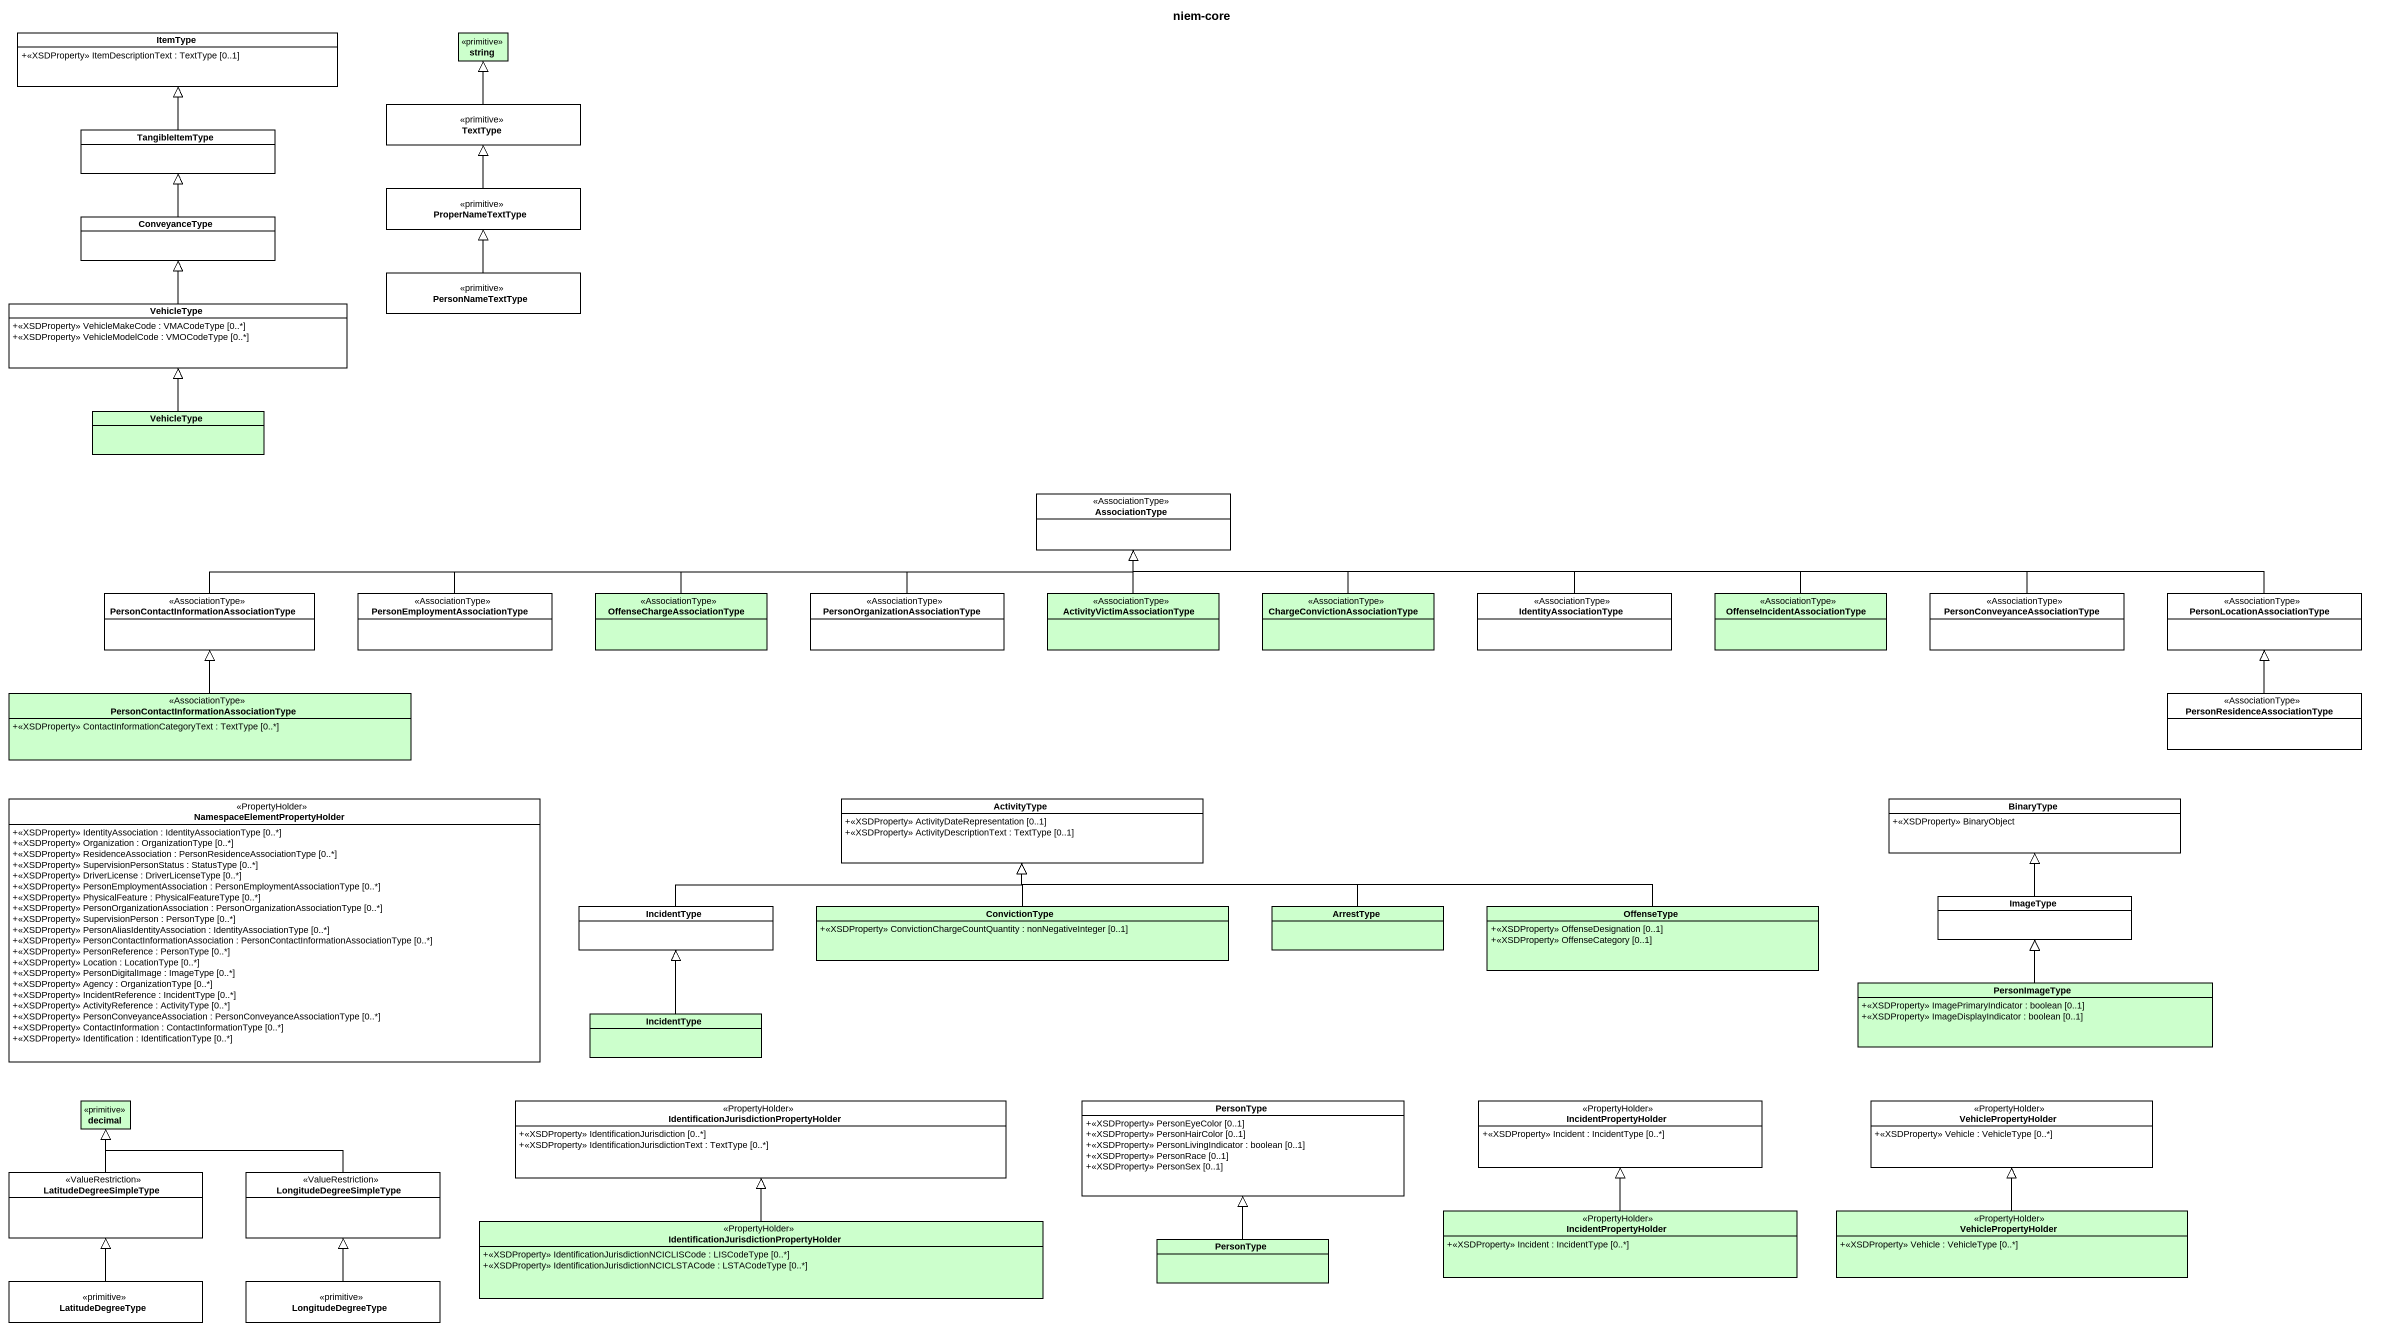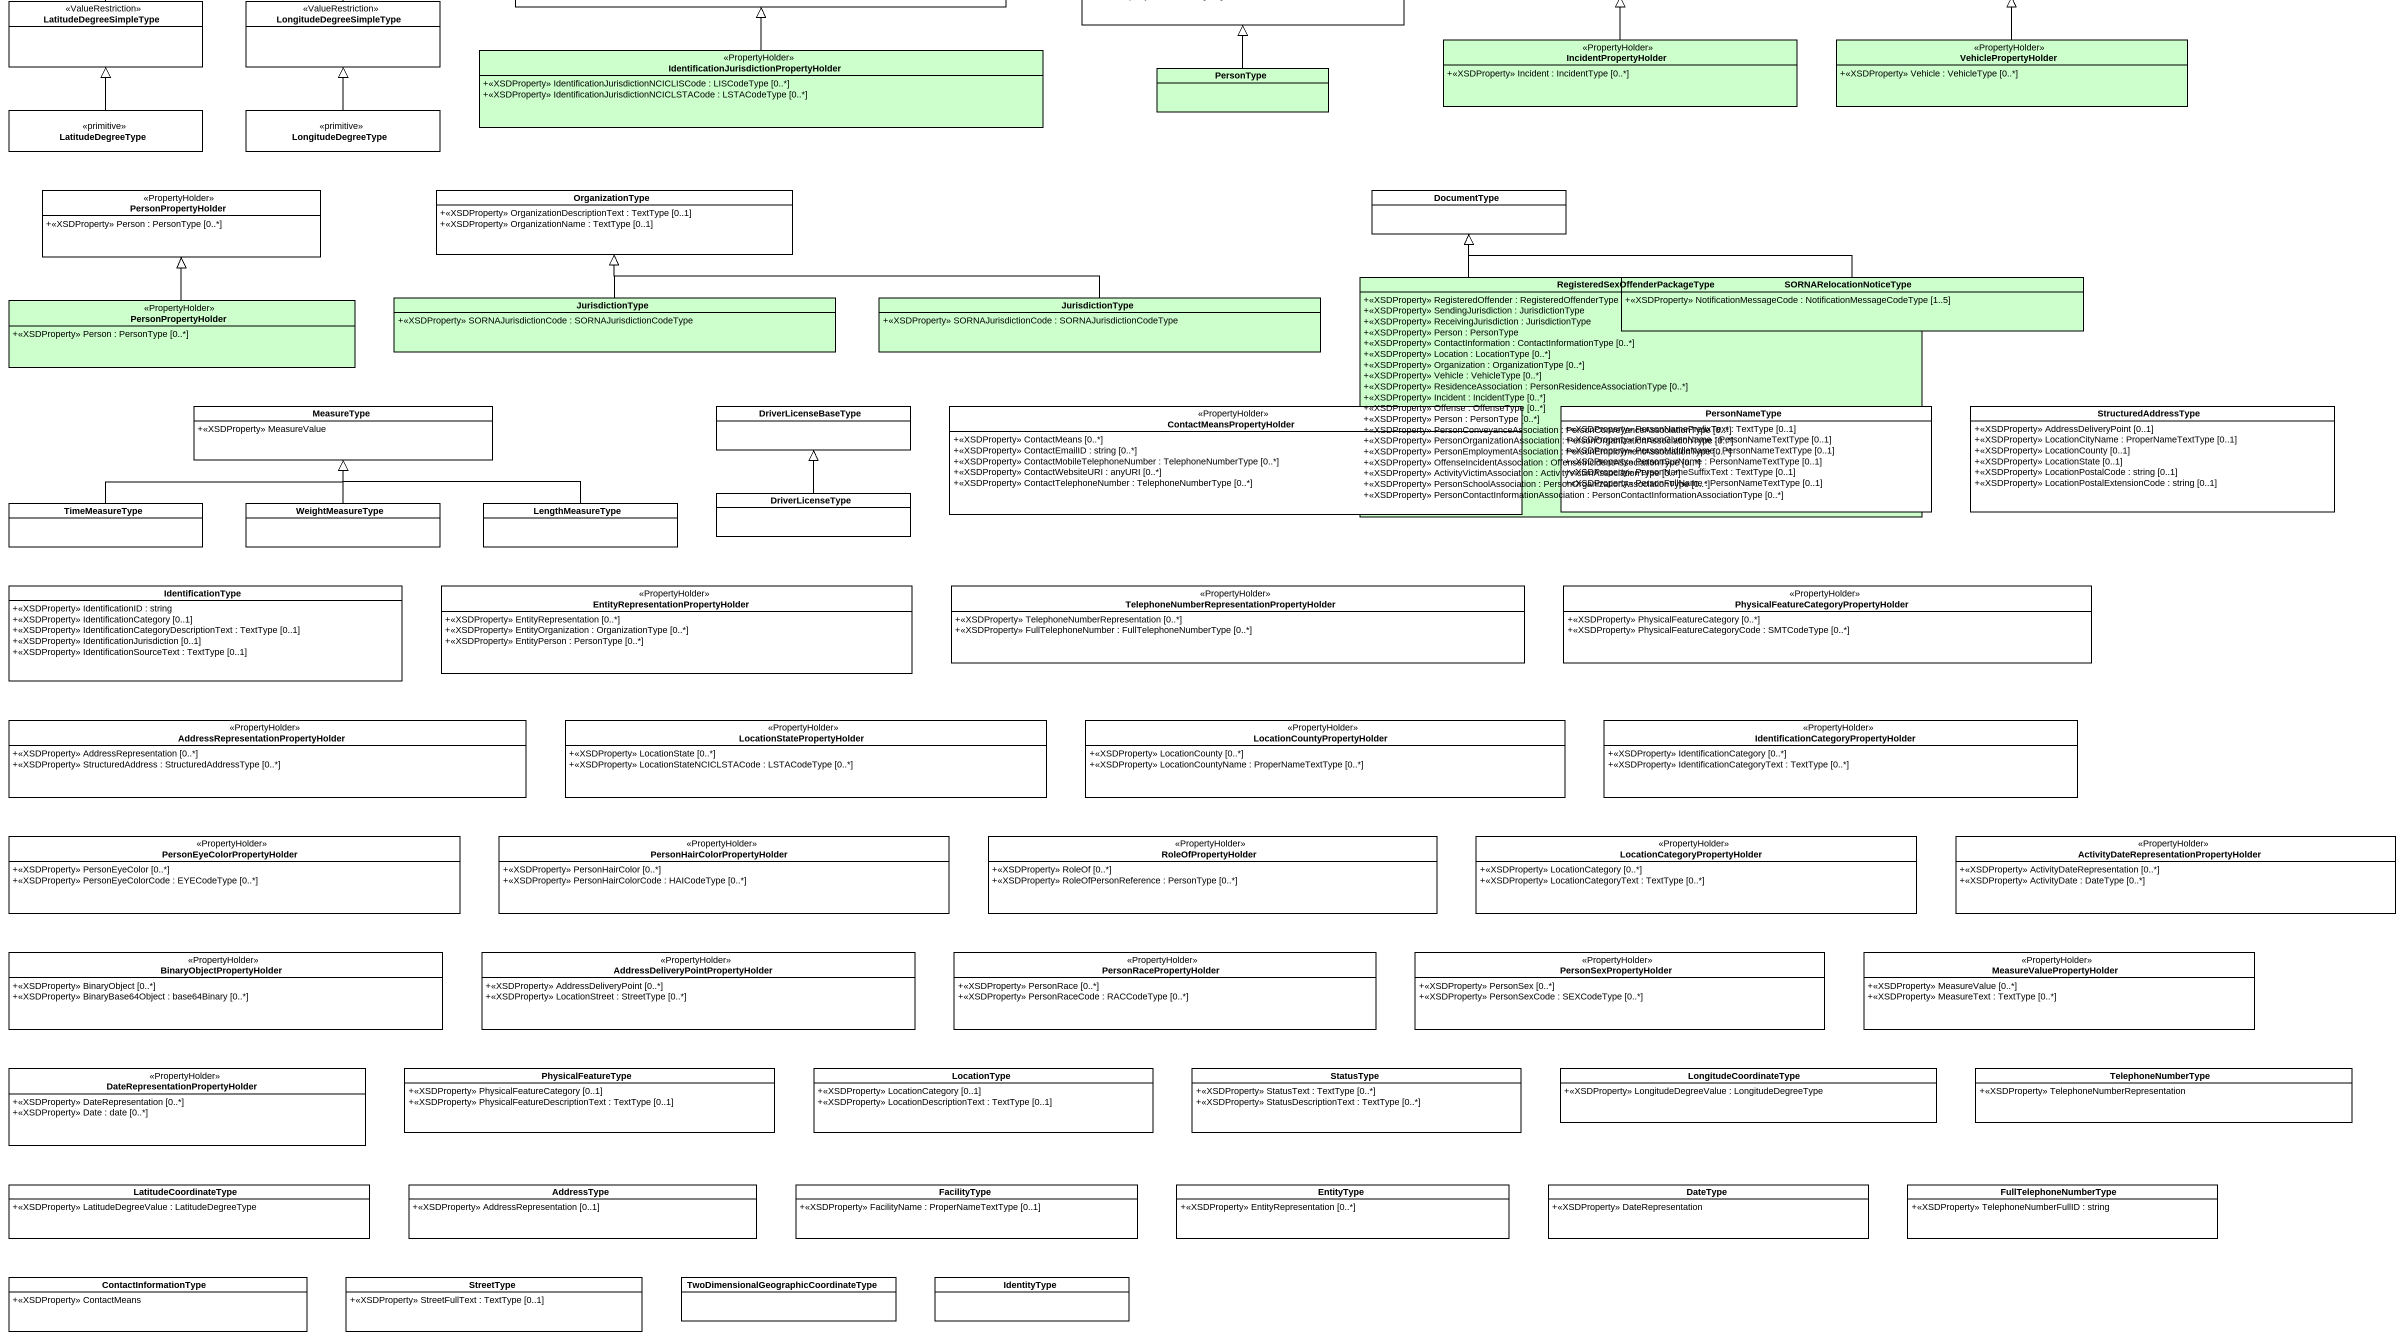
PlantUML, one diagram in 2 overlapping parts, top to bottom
@startuml
title niem-core
hide circle
hide empty members
skinparam classAttributeIconSize 0
class ItemType {
  +<<XSDProperty>> ItemDescriptionText : TextType [0..1]
}
class string <<primitive>> #CCFFCC
class TextType <<primitive>>
class TangibleItemType
class ProperNameTextType <<primitive>>
class ConveyanceType
class PersonNameTextType <<primitive>>
class VehicleType {
  +<<XSDProperty>> VehicleMakeCode : VMACodeType [0..*]
  +<<XSDProperty>> VehicleModelCode : VMOCodeType [0..*]
}
class "VehicleType" as VehicleType_2 #CCFFCC
class AssociationType <<AssociationType>>
class "PersonContactInformationAssociationType" as PersonContactInformationAsso <<AssociationType>>
class "PersonEmploymentAssociationType" as PersonEmploymentAssociationT <<AssociationType>>
class OffenseChargeAssociationType <<AssociationType>> #CCFFCC
class "PersonOrganizationAssociationType" as PersonOrganizationAssociatio <<AssociationType>>
class "ActivityVictimAssociationType" as ActivityVictimAssociationTyp <<AssociationType>> #CCFFCC
class "ChargeConvictionAssociationType" as ChargeConvictionAssociationT <<AssociationType>> #CCFFCC
class IdentityAssociationType <<AssociationType>>
class "OffenseIncidentAssociationType" as OffenseIncidentAssociationTy <<AssociationType>> #CCFFCC
class "PersonConveyanceAssociationType" as PersonConveyanceAssociationT <<AssociationType>>
class "PersonLocationAssociationType" as PersonLocationAssociationTyp <<AssociationType>>
class "PersonContactInformationAssociationType" as PersonContactInformationAsso_2 <<AssociationType>> #CCFFCC {
  +<<XSDProperty>> ContactInformationCategoryText : TextType [0..*]
}
class "PersonResidenceAssociationType" as PersonResidenceAssociationTy <<AssociationType>>
class "NamespaceElementPropertyHolder" as NamespaceElementPropertyHold <<PropertyHolder>> {
  +<<XSDProperty>> IdentityAssociation : IdentityAssociationType [0..*]
  +<<XSDProperty>> Organization : OrganizationType [0..*]
  +<<XSDProperty>> ResidenceAssociation : PersonResidenceAssociationType [0..*]
  +<<XSDProperty>> SupervisionPersonStatus : StatusType [0..*]
  +<<XSDProperty>> DriverLicense : DriverLicenseType [0..*]
  +<<XSDProperty>> PersonEmploymentAssociation : PersonEmploymentAssociationType [0..*]
  +<<XSDProperty>> PhysicalFeature : PhysicalFeatureType [0..*]
  +<<XSDProperty>> PersonOrganizationAssociation : PersonOrganizationAssociationType [0..*]
  +<<XSDProperty>> SupervisionPerson : PersonType [0..*]
  +<<XSDProperty>> PersonAliasIdentityAssociation : IdentityAssociationType [0..*]
  +<<XSDProperty>> PersonContactInformationAssociation : PersonContactInformationAssociationType [0..*]
  +<<XSDProperty>> PersonReference : PersonType [0..*]
  +<<XSDProperty>> Location : LocationType [0..*]
  +<<XSDProperty>> PersonDigitalImage : ImageType [0..*]
  +<<XSDProperty>> Agency : OrganizationType [0..*]
  +<<XSDProperty>> IncidentReference : IncidentType [0..*]
  +<<XSDProperty>> ActivityReference : ActivityType [0..*]
  +<<XSDProperty>> PersonConveyanceAssociation : PersonConveyanceAssociationType [0..*]
  +<<XSDProperty>> ContactInformation : ContactInformationType [0..*]
  +<<XSDProperty>> Identification : IdentificationType [0..*]
}
class ActivityType {
  +<<XSDProperty>> ActivityDateRepresentation [0..1]
  +<<XSDProperty>> ActivityDescriptionText : TextType [0..1]
}
class BinaryType {
  +<<XSDProperty>> BinaryObject
}
class ImageType
class IncidentType
class ConvictionType #CCFFCC {
  +<<XSDProperty>> ConvictionChargeCountQuantity : nonNegativeInteger [0..1]
}
class ArrestType #CCFFCC
class OffenseType #CCFFCC {
  +<<XSDProperty>> OffenseDesignation [0..1]
  +<<XSDProperty>> OffenseCategory [0..1]
}
class "IncidentType" as IncidentType_2 #CCFFCC
class PersonImageType #CCFFCC {
  +<<XSDProperty>> ImagePrimaryIndicator : boolean [0..1]
  +<<XSDProperty>> ImageDisplayIndicator : boolean [0..1]
}
class decimal <<primitive>> #CCFFCC
class "IdentificationJurisdictionPropertyHolder" as IdentificationJurisdictionPr <<PropertyHolder>> {
  +<<XSDProperty>> IdentificationJurisdiction [0..*]
  +<<XSDProperty>> IdentificationJurisdictionText : TextType [0..*]
}
class PersonType {
  +<<XSDProperty>> PersonEyeColor [0..1]
  +<<XSDProperty>> PersonHairColor [0..1]
  +<<XSDProperty>> PersonLivingIndicator : boolean [0..1]
  +<<XSDProperty>> PersonRace [0..1]
  +<<XSDProperty>> PersonSex [0..1]
}
class IncidentPropertyHolder <<PropertyHolder>> {
  +<<XSDProperty>> Incident : IncidentType [0..*]
}
class VehiclePropertyHolder <<PropertyHolder>> {
  +<<XSDProperty>> Vehicle : VehicleType [0..*]
}
class LatitudeDegreeSimpleType <<ValueRestriction>>
class LongitudeDegreeSimpleType <<ValueRestriction>>
class "IncidentPropertyHolder" as IncidentPropertyHolder_2 <<PropertyHolder>> #CCFFCC {
  +<<XSDProperty>> Incident : IncidentType [0..*]
}
class "VehiclePropertyHolder" as VehiclePropertyHolder_2 <<PropertyHolder>> #CCFFCC {
  +<<XSDProperty>> Vehicle : VehicleType [0..*]
}
class "IdentificationJurisdictionPropertyHolder" as IdentificationJurisdictionPr_2 <<PropertyHolder>> #CCFFCC {
  +<<XSDProperty>> IdentificationJurisdictionNCICLISCode : LISCodeType [0..*]
  +<<XSDProperty>> IdentificationJurisdictionNCICLSTACode : LSTACodeType [0..*]
}
class "PersonType" as PersonType_2 #CCFFCC
class LatitudeDegreeType <<primitive>>
class LongitudeDegreeType <<primitive>>
class PersonPropertyHolder <<PropertyHolder>> {
  +<<XSDProperty>> Person : PersonType [0..*]
}
class OrganizationType {
  +<<XSDProperty>> OrganizationDescriptionText : TextType [0..1]
  +<<XSDProperty>> OrganizationName : TextType [0..1]
}
class DocumentType
class "PersonPropertyHolder" as PersonPropertyHolder_2 <<PropertyHolder>> #CCFFCC {
  +<<XSDProperty>> Person : PersonType [0..*]
}
class JurisdictionType #CCFFCC {
  +<<XSDProperty>> SORNAJurisdictionCode : SORNAJurisdictionCodeType
}
class "JurisdictionType" as JurisdictionType_2 #CCFFCC {
  +<<XSDProperty>> SORNAJurisdictionCode : SORNAJurisdictionCodeType
}
class "RegisteredSexOffenderPackageType" as RegisteredSexOffenderPackage #CCFFCC {
  +<<XSDProperty>> RegisteredOffender : RegisteredOffenderType
  +<<XSDProperty>> SendingJurisdiction : JurisdictionType
  +<<XSDProperty>> ReceivingJurisdiction : JurisdictionType
  +<<XSDProperty>> Person : PersonType
  +<<XSDProperty>> ContactInformation : ContactInformationType [0..*]
  +<<XSDProperty>> Location : LocationType [0..*]
  +<<XSDProperty>> Organization : OrganizationType [0..*]
  +<<XSDProperty>> Vehicle : VehicleType [0..*]
  +<<XSDProperty>> ResidenceAssociation : PersonResidenceAssociationType [0..*]
  +<<XSDProperty>> Incident : IncidentType [0..*]
  +<<XSDProperty>> Offense : OffenseType [0..*]
  +<<XSDProperty>> Person : PersonType [0..*]
  +<<XSDProperty>> PersonConveyanceAssociation : PersonConveyanceAssociationType [0..*]
  +<<XSDProperty>> PersonOrganizationAssociation : PersonOrganizationAssociationType [0..*]
  +<<XSDProperty>> PersonEmploymentAssociation : PersonEmploymentAssociationType [0..*]
  +<<XSDProperty>> OffenseIncidentAssociation : OffenseIncidentAssociationType [0..*]
  +<<XSDProperty>> ActivityVictimAssociation : ActivityVictimAssociationType [0..*]
  +<<XSDProperty>> PersonSchoolAssociation : PersonOrganizationAssociationType [0..*]
  +<<XSDProperty>> PersonContactInformationAssociation : PersonContactInformationAssociationType [0..*]
}
class SORNARelocationNoticeType #CCFFCC {
  +<<XSDProperty>> NotificationMessageCode : NotificationMessageCodeType [1..5]
}
class MeasureType {
  +<<XSDProperty>> MeasureValue
}
class DriverLicenseBaseType
class ContactMeansPropertyHolder <<PropertyHolder>> {
  +<<XSDProperty>> ContactMeans [0..*]
  +<<XSDProperty>> ContactEmailID : string [0..*]
  +<<XSDProperty>> ContactMobileTelephoneNumber : TelephoneNumberType [0..*]
  +<<XSDProperty>> ContactWebsiteURI : anyURI [0..*]
  +<<XSDProperty>> ContactTelephoneNumber : TelephoneNumberType [0..*]
}
class PersonNameType {
  +<<XSDProperty>> PersonNamePrefixText : TextType [0..1]
  +<<XSDProperty>> PersonGivenName : PersonNameTextType [0..1]
  +<<XSDProperty>> PersonMiddleName : PersonNameTextType [0..1]
  +<<XSDProperty>> PersonSurName : PersonNameTextType [0..1]
  +<<XSDProperty>> PersonNameSuffixText : TextType [0..1]
  +<<XSDProperty>> PersonFullName : PersonNameTextType [0..1]
}
class StructuredAddressType {
  +<<XSDProperty>> AddressDeliveryPoint [0..1]
  +<<XSDProperty>> LocationCityName : ProperNameTextType [0..1]
  +<<XSDProperty>> LocationCounty [0..1]
  +<<XSDProperty>> LocationState [0..1]
  +<<XSDProperty>> LocationPostalCode : string [0..1]
  +<<XSDProperty>> LocationPostalExtensionCode : string [0..1]
}
class TimeMeasureType
class WeightMeasureType
class LengthMeasureType
class DriverLicenseType
class IdentificationType {
  +<<XSDProperty>> IdentificationID : string
  +<<XSDProperty>> IdentificationCategory [0..1]
  +<<XSDProperty>> IdentificationCategoryDescriptionText : TextType [0..1]
  +<<XSDProperty>> IdentificationJurisdiction [0..1]
  +<<XSDProperty>> IdentificationSourceText : TextType [0..1]
}
class "EntityRepresentationPropertyHolder" as EntityRepresentationProperty <<PropertyHolder>> {
  +<<XSDProperty>> EntityRepresentation [0..*]
  +<<XSDProperty>> EntityOrganization : OrganizationType [0..*]
  +<<XSDProperty>> EntityPerson : PersonType [0..*]
}
class "TelephoneNumberRepresentationPropertyHolder" as TelephoneNumberRepresentatio <<PropertyHolder>> {
  +<<XSDProperty>> TelephoneNumberRepresentation [0..*]
  +<<XSDProperty>> FullTelephoneNumber : FullTelephoneNumberType [0..*]
}
class "PhysicalFeatureCategoryPropertyHolder" as PhysicalFeatureCategoryPrope <<PropertyHolder>> {
  +<<XSDProperty>> PhysicalFeatureCategory [0..*]
  +<<XSDProperty>> PhysicalFeatureCategoryCode : SMTCodeType [0..*]
}
class "AddressRepresentationPropertyHolder" as AddressRepresentationPropert <<PropertyHolder>> {
  +<<XSDProperty>> AddressRepresentation [0..*]
  +<<XSDProperty>> StructuredAddress : StructuredAddressType [0..*]
}
class LocationStatePropertyHolder <<PropertyHolder>> {
  +<<XSDProperty>> LocationState [0..*]
  +<<XSDProperty>> LocationStateNCICLSTACode : LSTACodeType [0..*]
}
class LocationCountyPropertyHolder <<PropertyHolder>> {
  +<<XSDProperty>> LocationCounty [0..*]
  +<<XSDProperty>> LocationCountyName : ProperNameTextType [0..*]
}
class "IdentificationCategoryPropertyHolder" as IdentificationCategoryProper <<PropertyHolder>> {
  +<<XSDProperty>> IdentificationCategory [0..*]
  +<<XSDProperty>> IdentificationCategoryText : TextType [0..*]
}
class PersonEyeColorPropertyHolder <<PropertyHolder>> {
  +<<XSDProperty>> PersonEyeColor [0..*]
  +<<XSDProperty>> PersonEyeColorCode : EYECodeType [0..*]
}
class "PersonHairColorPropertyHolder" as PersonHairColorPropertyHolde <<PropertyHolder>> {
  +<<XSDProperty>> PersonHairColor [0..*]
  +<<XSDProperty>> PersonHairColorCode : HAICodeType [0..*]
}
class RoleOfPropertyHolder <<PropertyHolder>> {
  +<<XSDProperty>> RoleOf [0..*]
  +<<XSDProperty>> RoleOfPersonReference : PersonType [0..*]
}
class "LocationCategoryPropertyHolder" as LocationCategoryPropertyHold <<PropertyHolder>> {
  +<<XSDProperty>> LocationCategory [0..*]
  +<<XSDProperty>> LocationCategoryText : TextType [0..*]
}
class "ActivityDateRepresentationPropertyHolder" as ActivityDateRepresentationPr <<PropertyHolder>> {
  +<<XSDProperty>> ActivityDateRepresentation [0..*]
  +<<XSDProperty>> ActivityDate : DateType [0..*]
}
class BinaryObjectPropertyHolder <<PropertyHolder>> {
  +<<XSDProperty>> BinaryObject [0..*]
  +<<XSDProperty>> BinaryBase64Object : base64Binary [0..*]
}
class "AddressDeliveryPointPropertyHolder" as AddressDeliveryPointProperty <<PropertyHolder>> {
  +<<XSDProperty>> AddressDeliveryPoint [0..*]
  +<<XSDProperty>> LocationStreet : StreetType [0..*]
}
class PersonRacePropertyHolder <<PropertyHolder>> {
  +<<XSDProperty>> PersonRace [0..*]
  +<<XSDProperty>> PersonRaceCode : RACCodeType [0..*]
}
class PersonSexPropertyHolder <<PropertyHolder>> {
  +<<XSDProperty>> PersonSex [0..*]
  +<<XSDProperty>> PersonSexCode : SEXCodeType [0..*]
}
class MeasureValuePropertyHolder <<PropertyHolder>> {
  +<<XSDProperty>> MeasureValue [0..*]
  +<<XSDProperty>> MeasureText : TextType [0..*]
}
class "DateRepresentationPropertyHolder" as DateRepresentationPropertyHo <<PropertyHolder>> {
  +<<XSDProperty>> DateRepresentation [0..*]
  +<<XSDProperty>> Date : date [0..*]
}
class PhysicalFeatureType {
  +<<XSDProperty>> PhysicalFeatureCategory [0..1]
  +<<XSDProperty>> PhysicalFeatureDescriptionText : TextType [0..1]
}
class LocationType {
  +<<XSDProperty>> LocationCategory [0..1]
  +<<XSDProperty>> LocationDescriptionText : TextType [0..1]
}
class StatusType {
  +<<XSDProperty>> StatusText : TextType [0..*]
  +<<XSDProperty>> StatusDescriptionText : TextType [0..*]
}
class LongitudeCoordinateType {
  +<<XSDProperty>> LongitudeDegreeValue : LongitudeDegreeType
}
class TelephoneNumberType {
  +<<XSDProperty>> TelephoneNumberRepresentation
}
class LatitudeCoordinateType {
  +<<XSDProperty>> LatitudeDegreeValue : LatitudeDegreeType
}
class AddressType {
  +<<XSDProperty>> AddressRepresentation [0..1]
}
class FacilityType {
  +<<XSDProperty>> FacilityName : ProperNameTextType [0..1]
}
class EntityType {
  +<<XSDProperty>> EntityRepresentation [0..*]
}
class DateType {
  +<<XSDProperty>> DateRepresentation
}
class FullTelephoneNumberType {
  +<<XSDProperty>> TelephoneNumberFullID : string
}
class ContactInformationType {
  +<<XSDProperty>> ContactMeans
}
class StreetType {
  +<<XSDProperty>> StreetFullText : TextType [0..1]
}
class "TwoDimensionalGeographicCoordinateType" as TwoDimensionalGeographicCoor
class IdentityType
TextType -up-|> string
TangibleItemType -up-|> ItemType
ProperNameTextType -up-|> TextType
ConveyanceType -up-|> TangibleItemType
PersonNameTextType -up-|> ProperNameTextType
VehicleType -up-|> ConveyanceType
VehicleType_2 -up-|> VehicleType
PersonContactInformationAsso -right-|> AssociationType
PersonEmploymentAssociationT -right-|> AssociationType
OffenseChargeAssociationType -right-|> AssociationType
PersonOrganizationAssociatio -right-|> AssociationType
ActivityVictimAssociationTyp -up-|> AssociationType
ChargeConvictionAssociationT -left-|> AssociationType
IdentityAssociationType -left-|> AssociationType
OffenseIncidentAssociationTy -left-|> AssociationType
PersonConveyanceAssociationT -left-|> AssociationType
PersonLocationAssociationTyp -left-|> AssociationType
PersonContactInformationAsso_2 -up-|> PersonContactInformationAsso
PersonResidenceAssociationTy -up-|> PersonLocationAssociationTyp
ImageType -up-|> BinaryType
IncidentType -right-|> ActivityType
ConvictionType -up-|> ActivityType
ArrestType -left-|> ActivityType
OffenseType -left-|> ActivityType
IncidentType_2 -up-|> IncidentType
PersonImageType -up-|> ImageType
LatitudeDegreeSimpleType -up-|> decimal
LongitudeDegreeSimpleType -left-|> decimal
IncidentPropertyHolder_2 -up-|> IncidentPropertyHolder
VehiclePropertyHolder_2 -up-|> VehiclePropertyHolder
IdentificationJurisdictionPr_2 -up-|> IdentificationJurisdictionPr
PersonType_2 -up-|> PersonType
LatitudeDegreeType -up-|> LatitudeDegreeSimpleType
LongitudeDegreeType -up-|> LongitudeDegreeSimpleType
PersonPropertyHolder_2 -up-|> PersonPropertyHolder
JurisdictionType -up-|> OrganizationType
JurisdictionType_2 -left-|> OrganizationType
RegisteredSexOffenderPackage -up-|> DocumentType
SORNARelocationNoticeType -left-|> DocumentType
TimeMeasureType -right-|> MeasureType
WeightMeasureType -up-|> MeasureType
LengthMeasureType -left-|> MeasureType
DriverLicenseType -up-|> DriverLicenseBaseType
@enduml
